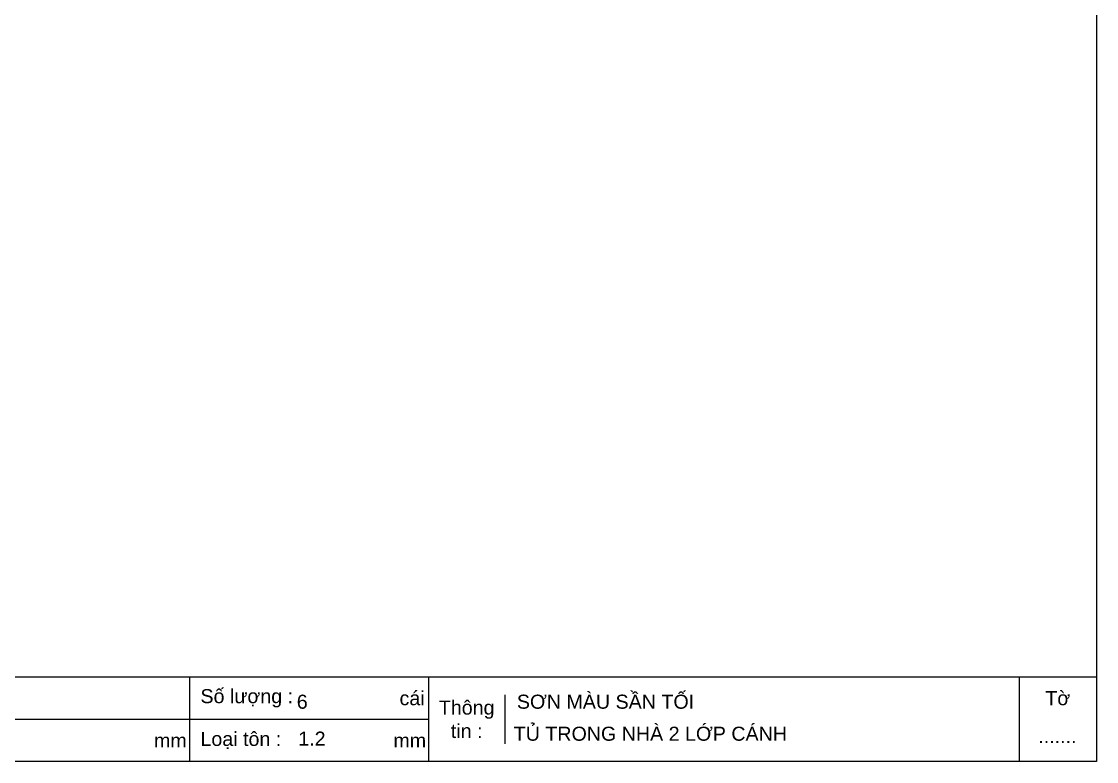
# Model space of a CAD drawing. Header units: millimetres. Extents: x 0 to 4348, y 0 to 3082.
# Drawn here: x 2110 to 4348, y 0 to 1541 of the extents above; entities that cross this region are included whole.
import ezdxf

# ---------------------------------------------------------------- set-up
doc = ezdxf.new("R2010")
doc.units = ezdxf.units.MM
doc.styles.add('Arial', font='arial.ttf')

# ---------------------------------------------------------------- blocks, each defined once
blk = doc.blocks.new('KHUNG CHUẨN')
at = {"color": 7}
for p, q in [((19889.2, -28535.2), (16919.2, -28535.2)), ((18599.2, -28535.2), (18599.2, -28655.2)), ((18939.2, -28535.2), (18939.2, -28655.2)), ((19779.2, -28535.2), (19779.2, -28655.2)), ((19047.6, -28560.2), (19047.6, -28630.2)), ((18939.2, -28595.2), (16919.2, -28595.2))]:
    blk.add_line(p, q, dxfattribs=at)
blk.add_lwpolyline([(16919.2, -26555.2), (19889.2, -26555.2), (19889.2, -28655.2), (16919.2, -28655.2)], close=True, dxfattribs=at)
at = {"color": 2, "char_height": 20, "style": 'Arial'}
for s, insert, width, attachment_point in [('  Số lượng :', (18599.2, -28565.2), 917.634, 4), ('cái', (18897.9, -28565.2), 63.517, 4), ('Tờ', (19834.2, -28565.2), 110, 5), ('Thông\\Ptin :', (18993.4, -28595.2), 108.311, 5), ('mm', (18548.6, -28625.2), 73.831, 4), ('  Loại tôn :', (18599.2, -28625.2), 917.634, 4), ('mm', (18889.2, -28625.2), 917.634, 4)]:
    blk.add_mtext(s, dxfattribs=dict(at, insert=insert, width=width, attachment_point=attachment_point))
at = {"color": 3, "style": 'Arial'}
for tag, p in [('#01', (17055.6, -28580.1)), ('#02', (17431.4, -28580.1)), ('#03', (18030.6, -28580.1)), ('#08', (18751.7, -28580.1)), ('#10', (19064.8, -28580.1)), ('#11', (19060.3, -28625.7)), ('#12', (19806.5, -28628.9)), ('#04', (17024.8, -28634.6)), ('#05', (17308.5, -28633)), ('#06', (17632.7, -28633.7)), ('#07', (18002, -28634.7)), ('#09', (18753.8, -28632.6))]:
    blk.add_attdef(tag, p, '', height=20, dxfattribs=at)

msp = doc.modelspace()

# ---------------------------------------------------------------- block references
at = {"color": 3}
ref = msp.add_blockref('KHUNG CHUẨN', (-24771.5, 41954), dxfattribs=dict(at, xscale=1.46410000000651, yscale=1.46410000000651, zscale=1.46410000000651))
ref.add_attrib('#08', '6', (2682.9, 109.9), dxfattribs={"color": 3, "height": 29.3, "style": 'Arial'})
ref.add_attrib('#09', '1.2', (2686, 33), dxfattribs={"color": 3, "height": 29.28, "style": 'Arial'})
ref.add_attrib('#10', 'SƠN MÀU SẦN TỐI', (3141.3, 109.9), dxfattribs={"color": 3, "height": 29.282, "style": 'Arial'})
ref.add_attrib('#11', 'TỦ TRONG NHÀ 2 LỚP CÁNH', (3134.7, 43.2), dxfattribs={"color": 3, "height": 29.282, "style": 'Arial'})
ref.add_attrib('#12', '.......', (4227.2, 38.4), dxfattribs={"color": 3, "height": 29.28, "style": 'Arial'})

doc.saveas('drawing.dxf')
